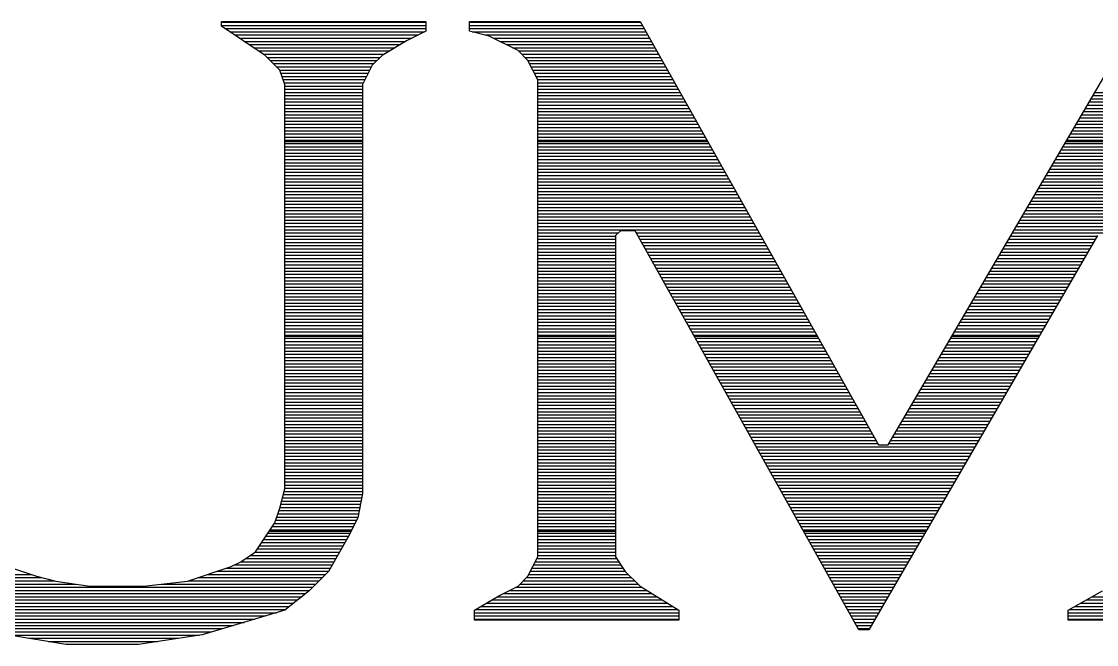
# Model space of a CAD drawing. Extents: x -19 to 106, y -45 to 160.
# Drawn here: x 7.458 to 9.351, y -30.653 to -29.556 of the extents above; entities that cross this region are included whole.
import ezdxf

# ---------------------------------------------------------------- set-up
doc = ezdxf.new("R2010")
doc.units = 0
doc.layers.add('DF_TITLE_BLOCK', color=2, linetype='CONTINUOUS')

msp = doc.modelspace()

# ---------------------------------------------------------------- linework, layer by layer
at = {"layer": 'DF_TITLE_BLOCK'}
for points in [[(7.810246, -29.564076), (7.810246, -29.555694)], [(7.810246, -29.555694), (8.170164, -29.555694)], [(7.810246, -29.555694), (8.170164, -29.555694)], [(7.810246, -29.564076), (7.810246, -29.555694)], [(7.810246, -29.555694), (8.170164, -29.555694)], [(7.810246, -29.564076), (7.810246, -29.555694)], [(8.170164, -29.555694), (8.170164, -29.572712)], [(8.170164, -29.555694), (8.170164, -29.572712)], [(8.170164, -29.555694), (8.170164, -29.572712)], [(8.247126, -29.572712), (8.247126, -29.555694)], [(8.247126, -29.555694), (8.547354, -29.555694)], [(8.247126, -29.555694), (8.547354, -29.555694)], [(8.247126, -29.572712), (8.247126, -29.555694)], [(8.247126, -29.555694), (8.547354, -29.555694)], [(8.247126, -29.572712), (8.247126, -29.555694)], [(8.547354, -29.555694), (8.967216, -30.301438)], [(8.547354, -29.555694), (8.967216, -30.301438)], [(8.547354, -29.555694), (8.967216, -30.301438)], [(8.984488, -30.301438), (9.421876, -29.555694)], [(8.984488, -30.301438), (9.421876, -29.555694)], [(8.984488, -30.301438), (9.421876, -29.555694)], [(7.810246, -29.556964), (8.170164, -29.556964)], [(7.810246, -29.562552), (8.170164, -29.562552)], [(7.887208, -29.615638), (7.810246, -29.564076)], [(7.887208, -29.615638), (7.810246, -29.564076)], [(7.887208, -29.615638), (7.810246, -29.564076)], [(7.816088, -29.56814), (8.170164, -29.56814)], [(7.824724, -29.573982), (8.167878, -29.573982)], [(8.170164, -29.572712), (8.135874, -29.589984)], [(8.170164, -29.572712), (8.135874, -29.589984)], [(8.170164, -29.572712), (8.135874, -29.589984)], [(8.247126, -29.556964), (8.548116, -29.556964)], [(8.247126, -29.562552), (8.551164, -29.562552)], [(8.247126, -29.56814), (8.554466, -29.56814)], [(8.281416, -29.581348), (8.247126, -29.572712)], [(8.281416, -29.581348), (8.247126, -29.572712)], [(8.281416, -29.581348), (8.247126, -29.572712)], [(8.251698, -29.573982), (8.557514, -29.573982)], [(7.833106, -29.579316), (8.156702, -29.579316)], [(7.841488, -29.584904), (8.145526, -29.584904)], [(7.84987, -29.590746), (8.13435, -29.590746)], [(8.135874, -29.589984), (8.092948, -29.615638)], [(8.135874, -29.589984), (8.092948, -29.615638)], [(8.135874, -29.589984), (8.092948, -29.615638)], [(8.274304, -29.579316), (8.560816, -29.579316)], [(8.332978, -29.607002), (8.281416, -29.581348)], [(8.332978, -29.607002), (8.281416, -29.581348)], [(8.332978, -29.607002), (8.281416, -29.581348)], [(8.289036, -29.584904), (8.563864, -29.584904)], [(8.300466, -29.590746), (8.567166, -29.590746)], [(7.858252, -29.596334), (8.125206, -29.596334)], [(7.866634, -29.601922), (8.115808, -29.601922)], [(7.87527, -29.60751), (8.10641, -29.60751)], [(7.883652, -29.613098), (8.097012, -29.613098)], [(8.311642, -29.596334), (8.570214, -29.596334)], [(8.322818, -29.601922), (8.573262, -29.601922)], [(8.349996, -29.624274), (8.332978, -29.607002)], [(8.349996, -29.624274), (8.332978, -29.607002)], [(8.349996, -29.624274), (8.332978, -29.607002)], [(8.333486, -29.60751), (8.576564, -29.60751)], [(8.339074, -29.613098), (8.579866, -29.613098)], [(7.913116, -29.641292), (7.887208, -29.615638)], [(7.913116, -29.641292), (7.887208, -29.615638)], [(7.913116, -29.641292), (7.887208, -29.615638)], [(7.89051, -29.61894), (8.0899, -29.61894)], [(7.896098, -29.624528), (8.084058, -29.624528)], [(7.901686, -29.629862), (8.07847, -29.629862)], [(8.092948, -29.615638), (8.075676, -29.632656)], [(8.092948, -29.615638), (8.075676, -29.632656)], [(8.092948, -29.615638), (8.075676, -29.632656)], [(8.344662, -29.61894), (8.582914, -29.61894)], [(8.367268, -29.658564), (8.349996, -29.624274)], [(8.367268, -29.658564), (8.349996, -29.624274)], [(8.367268, -29.658564), (8.349996, -29.624274)], [(8.35025, -29.624528), (8.585962, -29.624528)], [(8.353044, -29.629862), (8.589264, -29.629862)], [(7.907274, -29.635704), (8.074406, -29.635704)], [(7.912862, -29.641292), (8.071612, -29.641292)], [(7.921498, -29.666946), (7.913116, -29.641292)], [(7.921498, -29.666946), (7.913116, -29.641292)], [(7.921498, -29.666946), (7.913116, -29.641292)], [(7.914894, -29.64688), (8.068818, -29.64688)], [(8.075676, -29.632656), (8.058658, -29.666946)], [(8.075676, -29.632656), (8.058658, -29.666946)], [(8.075676, -29.632656), (8.058658, -29.666946)], [(8.355838, -29.635704), (8.592312, -29.635704)], [(8.358886, -29.641292), (8.595614, -29.641292)], [(8.361426, -29.64688), (8.598916, -29.64688)], [(7.916672, -29.652468), (8.06577, -29.652468)], [(7.91845, -29.658056), (8.06323, -29.658056)], [(7.920482, -29.663898), (8.060182, -29.663898)], [(7.921498, -30.378654), (7.921498, -29.666946)], [(7.921498, -30.378654), (7.921498, -29.666946)], [(7.921498, -30.378654), (7.921498, -29.666946)], [(7.921498, -29.669486), (8.058658, -29.669486)], [(8.058658, -29.666946), (8.058658, -30.387036)], [(8.058658, -29.666946), (8.058658, -30.387036)], [(8.058658, -29.666946), (8.058658, -30.387036)], [(8.36422, -29.652468), (8.601964, -29.652468)], [(8.367268, -29.658056), (8.605012, -29.658056)], [(8.367268, -30.498542), (8.367268, -29.658564)], [(8.367268, -30.498542), (8.367268, -29.658564)], [(8.367268, -30.498542), (8.367268, -29.658564)], [(8.367268, -29.663898), (8.608314, -29.663898)], [(8.367268, -29.669486), (8.611362, -29.669486)], [(7.921498, -29.675074), (8.058658, -29.675074)], [(7.921498, -29.680662), (8.058658, -29.680662)], [(7.921498, -29.68625), (8.058658, -29.68625)], [(8.367268, -29.675074), (8.61441, -29.675074)], [(8.367268, -29.680662), (8.617712, -29.680662)], [(8.367268, -29.68625), (8.621014, -29.68625)], [(9.345168, -29.68625), (9.584436, -29.68625)], [(9.348216, -29.680662), (9.584436, -29.680662)], [(7.921498, -29.691838), (8.058658, -29.691838)], [(7.921498, -29.697426), (8.058658, -29.697426)], [(7.921498, -29.703014), (8.058658, -29.703014)], [(8.367268, -29.691838), (8.624062, -29.691838)], [(8.367268, -29.697426), (8.627364, -29.697426)], [(8.367268, -29.703014), (8.630412, -29.703014)], [(9.335262, -29.703014), (9.584436, -29.703014)], [(9.338564, -29.697426), (9.584436, -29.697426)], [(9.341866, -29.691838), (9.584436, -29.691838)], [(7.921498, -29.708856), (8.058658, -29.708856)], [(7.921498, -29.714444), (8.058658, -29.714444)], [(7.921498, -29.720032), (8.058658, -29.720032)], [(7.921498, -29.72562), (8.058658, -29.72562)], [(8.367268, -29.708856), (8.63346, -29.708856)], [(8.367268, -29.714444), (8.636762, -29.714444)], [(8.367268, -29.720032), (8.640064, -29.720032)], [(8.367268, -29.72562), (8.643112, -29.72562)], [(9.322054, -29.72562), (9.584436, -29.72562)], [(9.325356, -29.720032), (9.584436, -29.720032)], [(9.328658, -29.714444), (9.584436, -29.714444)], [(9.33196, -29.708856), (9.584436, -29.708856)], [(7.921498, -29.731208), (8.058658, -29.731208)], [(7.921498, -29.736796), (8.058658, -29.736796)], [(7.921498, -29.742384), (8.058658, -29.742384)], [(8.367268, -29.731208), (8.64616, -29.731208)], [(8.367268, -29.736796), (8.649462, -29.736796)], [(8.367268, -29.742384), (8.65251, -29.742384)], [(9.312148, -29.742384), (9.584436, -29.742384)], [(9.31545, -29.736796), (9.584436, -29.736796)], [(9.318752, -29.731208), (9.584436, -29.731208)], [(7.921498, -29.747972), (8.058658, -29.747972)], [(7.921498, -29.753814), (8.058658, -29.753814)], [(7.921498, -29.759402), (8.058658, -29.759402)], [(8.367268, -29.747972), (8.655812, -29.747972)], [(8.367268, -29.753814), (8.65886, -29.753814)], [(8.367268, -29.759402), (8.662162, -29.759402)], [(9.302242, -29.759402), (9.584436, -29.759402)], [(9.305544, -29.753814), (9.584436, -29.753814)], [(9.308846, -29.747972), (9.584436, -29.747972)], [(7.921498, -29.76499), (8.058658, -29.76499)], [(7.921498, -29.767276), (8.058658, -29.767276)], [(7.921498, -29.770578), (8.058658, -29.770578)], [(7.921498, -29.776166), (8.058658, -29.776166)], [(7.921498, -29.782008), (8.058658, -29.782008)], [(8.367268, -29.76499), (8.66521, -29.76499)], [(8.367268, -29.767276), (8.666734, -29.767276)], [(8.367268, -29.770578), (8.668512, -29.770578)], [(8.367268, -29.776166), (8.67156, -29.776166)], [(8.367268, -29.782008), (8.674608, -29.782008)], [(9.289034, -29.782008), (9.584436, -29.782008)], [(9.292336, -29.776166), (9.584436, -29.776166)], [(9.295638, -29.770578), (9.584436, -29.770578)], [(9.29767, -29.767276), (9.584436, -29.767276)], [(9.29894, -29.76499), (9.584436, -29.76499)], [(7.921498, -29.787342), (8.058658, -29.787342)], [(7.921498, -29.79293), (8.058658, -29.79293)], [(7.921498, -29.798772), (8.058658, -29.798772)], [(8.367268, -29.787342), (8.67791, -29.787342)], [(8.367268, -29.79293), (8.681212, -29.79293)], [(8.367268, -29.798772), (8.68426, -29.798772)], [(9.279128, -29.798772), (9.584436, -29.798772)], [(9.28243, -29.79293), (9.584436, -29.79293)], [(9.285732, -29.787342), (9.584436, -29.787342)], [(7.921498, -29.80436), (8.058658, -29.80436)], [(7.921498, -29.809948), (8.058658, -29.809948)], [(7.921498, -29.815536), (8.058658, -29.815536)], [(7.921498, -29.821124), (8.058658, -29.821124)], [(8.367268, -29.80436), (8.687308, -29.80436)], [(8.367268, -29.809948), (8.69061, -29.809948)], [(8.367268, -29.815536), (8.693658, -29.815536)], [(8.367268, -29.821124), (8.69696, -29.821124)], [(9.26592, -29.821124), (9.584436, -29.821124)], [(9.269222, -29.815536), (9.584436, -29.815536)], [(9.272524, -29.809948), (9.584436, -29.809948)], [(9.275826, -29.80436), (9.584436, -29.80436)], [(7.921498, -29.826966), (8.058658, -29.826966)], [(7.921498, -29.832554), (8.058658, -29.832554)], [(7.921498, -29.837888), (8.058658, -29.837888)], [(8.367268, -29.826966), (8.700262, -29.826966)], [(8.367268, -29.832554), (8.70331, -29.832554)], [(8.367268, -29.837888), (8.706358, -29.837888)], [(9.256014, -29.837888), (9.584436, -29.837888)], [(9.25957, -29.832554), (9.584436, -29.832554)], [(9.262618, -29.826966), (9.584436, -29.826966)], [(7.921498, -29.84373), (8.058658, -29.84373)], [(7.921498, -29.849318), (8.058658, -29.849318)], [(7.921498, -29.854906), (8.058658, -29.854906)], [(8.367268, -29.84373), (8.70966, -29.84373)], [(8.367268, -29.849318), (8.712708, -29.849318)], [(8.367268, -29.854906), (8.715756, -29.854906)], [(9.246108, -29.854906), (9.584436, -29.854906)], [(9.249664, -29.849318), (9.584436, -29.849318)], [(9.252712, -29.84373), (9.584436, -29.84373)], [(7.921498, -29.860494), (8.058658, -29.860494)], [(7.921498, -29.866082), (8.058658, -29.866082)], [(7.921498, -29.871924), (8.058658, -29.871924)], [(7.921498, -29.877512), (8.058658, -29.877512)], [(8.367268, -29.860494), (8.719058, -29.860494)], [(8.367268, -29.866082), (8.72236, -29.866082)], [(8.367268, -29.871924), (8.725408, -29.871924)], [(8.367268, -29.877512), (8.72871, -29.877512)], [(9.233154, -29.877512), (9.584436, -29.877512)], [(9.236202, -29.871924), (9.584436, -29.871924)], [(9.239758, -29.866082), (9.584436, -29.866082)], [(9.242806, -29.860494), (9.584436, -29.860494)], [(7.921498, -29.8831), (8.058658, -29.8831)], [(7.921498, -29.888688), (8.058658, -29.888688)], [(7.921498, -29.894276), (8.058658, -29.894276)], [(8.367268, -29.8831), (8.731758, -29.8831)], [(8.367268, -29.888688), (8.734806, -29.888688)], [(8.367268, -29.894276), (8.738108, -29.894276)], [(9.223248, -29.894276), (9.584436, -29.894276)], [(9.226296, -29.888688), (9.584436, -29.888688)], [(9.229852, -29.8831), (9.584436, -29.8831)], [(7.921498, -29.899864), (8.058658, -29.899864)], [(7.921498, -29.905452), (8.058658, -29.905452)], [(7.921498, -29.91104), (8.058658, -29.91104)], [(8.367268, -29.899864), (8.74141, -29.899864)], [(8.367268, -29.905452), (8.744458, -29.905452)], [(8.367268, -29.91104), (8.747506, -29.91104)], [(9.213342, -29.91104), (9.584436, -29.91104)], [(9.21639, -29.905452), (9.584436, -29.905452)], [(9.219946, -29.899864), (9.584436, -29.899864)], [(7.921498, -29.916882), (8.058658, -29.916882)], [(7.921498, -29.92247), (8.058658, -29.92247)], [(7.921498, -29.928058), (8.058658, -29.928058)], [(7.921498, -29.933646), (8.058658, -29.933646)], [(8.367268, -29.916882), (8.750808, -29.916882)], [(8.367268, -29.92247), (8.753856, -29.92247)], [(8.367268, -29.928058), (8.509254, -29.928058)], [(8.367268, -29.933646), (8.504428, -29.933646)], [(8.513064, -29.924248), (8.504428, -29.932884)], [(8.513064, -29.924248), (8.504428, -29.932884)], [(8.513064, -29.924248), (8.504428, -29.932884)], [(8.504428, -29.932884), (8.504428, -30.498542)], [(8.504428, -29.932884), (8.504428, -30.498542)], [(8.504428, -29.932884), (8.504428, -30.498542)], [(8.538718, -29.924248), (8.513064, -29.924248)], [(8.538718, -29.924248), (8.513064, -29.924248)], [(8.538718, -29.924248), (8.513064, -29.924248)], [(8.932926, -30.627066), (8.538718, -29.924248)], [(8.932926, -30.627066), (8.538718, -29.924248)], [(8.932926, -30.627066), (8.538718, -29.924248)], [(8.541004, -29.928058), (8.757158, -29.928058)], [(8.544052, -29.933646), (8.760206, -29.933646)], [(9.353296, -29.932884), (8.950198, -30.627066)], [(9.353296, -29.932884), (8.950198, -30.627066)], [(9.353296, -29.932884), (8.950198, -30.627066)], [(9.200134, -29.933646), (9.352534, -29.933646)], [(9.203436, -29.928058), (9.584436, -29.928058)], [(9.206738, -29.92247), (9.584436, -29.92247)], [(9.21004, -29.916882), (9.584436, -29.916882)], [(7.921498, -29.939234), (8.058658, -29.939234)], [(7.921498, -29.944822), (8.058658, -29.944822)], [(7.921498, -29.95041), (8.058658, -29.95041)], [(8.367268, -29.939234), (8.504428, -29.939234)], [(8.367268, -29.944822), (8.504428, -29.944822)], [(8.367268, -29.95041), (8.504428, -29.95041)], [(8.5471, -29.939234), (8.763508, -29.939234)], [(8.550402, -29.944822), (8.766556, -29.944822)], [(8.55345, -29.95041), (8.769858, -29.95041)], [(9.190228, -29.95041), (9.342882, -29.95041)], [(9.19353, -29.944822), (9.34593, -29.944822)], [(9.196832, -29.939234), (9.349486, -29.939234)], [(7.921498, -29.955998), (8.058658, -29.955998)], [(7.921498, -29.96184), (8.058658, -29.96184)], [(7.921498, -29.967428), (8.058658, -29.967428)], [(7.921498, -29.973016), (8.058658, -29.973016)], [(8.367268, -29.955998), (8.504428, -29.955998)], [(8.367268, -29.96184), (8.504428, -29.96184)], [(8.367268, -29.967428), (8.504428, -29.967428)], [(8.367268, -29.973016), (8.504428, -29.973016)], [(8.556498, -29.955998), (8.772906, -29.955998)], [(8.5598, -29.96184), (8.775954, -29.96184)], [(8.563102, -29.967428), (8.779256, -29.967428)], [(8.56615, -29.973016), (8.782558, -29.973016)], [(9.17702, -29.973016), (9.329674, -29.973016)], [(9.180322, -29.967428), (9.332976, -29.967428)], [(9.183624, -29.96184), (9.336278, -29.96184)], [(9.186926, -29.955998), (9.33958, -29.955998)], [(7.921498, -29.978604), (8.058658, -29.978604)], [(7.921498, -29.984192), (8.058658, -29.984192)], [(7.921498, -29.990034), (8.058658, -29.990034)], [(8.367268, -29.978604), (8.504428, -29.978604)], [(8.367268, -29.984192), (8.504428, -29.984192)], [(8.367268, -29.990034), (8.504428, -29.990034)], [(8.569198, -29.978604), (8.785606, -29.978604)], [(8.5725, -29.984192), (8.788654, -29.984192)], [(8.575548, -29.990034), (8.791956, -29.990034)], [(9.167114, -29.990034), (9.320022, -29.990034)], [(9.170416, -29.984192), (9.323324, -29.984192)], [(9.173718, -29.978604), (9.326626, -29.978604)], [(7.921498, -29.995368), (8.058658, -29.995368)], [(7.921498, -30.000956), (8.058658, -30.000956)], [(7.921498, -30.006798), (8.058658, -30.006798)], [(8.367268, -29.995368), (8.504428, -29.995368)], [(8.367268, -30.000956), (8.504428, -30.000956)], [(8.367268, -30.006798), (8.504428, -30.006798)], [(8.578596, -29.995368), (8.795004, -29.995368)], [(8.581898, -30.000956), (8.798306, -30.000956)], [(8.5852, -30.006798), (8.801354, -30.006798)], [(9.157208, -30.006798), (9.310116, -30.006798)], [(9.16051, -30.000956), (9.313418, -30.000956)], [(9.163812, -29.995368), (9.31672, -29.995368)], [(7.921498, -30.012386), (8.058658, -30.012386)], [(7.921498, -30.017974), (8.058658, -30.017974)], [(7.921498, -30.023562), (8.058658, -30.023562)], [(7.921498, -30.02915), (8.058658, -30.02915)], [(8.367268, -30.012386), (8.504428, -30.012386)], [(8.367268, -30.017974), (8.504428, -30.017974)], [(8.367268, -30.023562), (8.504428, -30.023562)], [(8.367268, -30.02915), (8.504428, -30.02915)], [(8.588248, -30.012386), (8.804656, -30.012386)], [(8.591296, -30.017974), (8.807704, -30.017974)], [(8.594598, -30.023562), (8.811006, -30.023562)], [(8.597646, -30.02915), (8.814054, -30.02915)], [(9.144, -30.02915), (9.297162, -30.02915)], [(9.147302, -30.023562), (9.300464, -30.023562)], [(9.150604, -30.017974), (9.303766, -30.017974)], [(9.153906, -30.012386), (9.306814, -30.012386)], [(7.921498, -30.034992), (8.058658, -30.034992)], [(7.921498, -30.04058), (8.058658, -30.04058)], [(7.921498, -30.045914), (8.058658, -30.045914)], [(8.367268, -30.034992), (8.504428, -30.034992)], [(8.367268, -30.04058), (8.504428, -30.04058)], [(8.367268, -30.045914), (8.504428, -30.045914)], [(8.600694, -30.034992), (8.817102, -30.034992)], [(8.603996, -30.04058), (8.820404, -30.04058)], [(8.607298, -30.045914), (8.823706, -30.045914)], [(9.134094, -30.045914), (9.287256, -30.045914)], [(9.137396, -30.04058), (9.290558, -30.04058)], [(9.140698, -30.034992), (9.29386, -30.034992)], [(7.921498, -30.051756), (8.058658, -30.051756)], [(7.921498, -30.057344), (8.058658, -30.057344)], [(7.921498, -30.062932), (8.058658, -30.062932)], [(8.367268, -30.051756), (8.504428, -30.051756)], [(8.367268, -30.057344), (8.504428, -30.057344)], [(8.367268, -30.062932), (8.504428, -30.062932)], [(8.610346, -30.051756), (8.826754, -30.051756)], [(8.613394, -30.057344), (8.829802, -30.057344)], [(8.616696, -30.062932), (8.833104, -30.062932)], [(9.124188, -30.062932), (9.277604, -30.062932)], [(9.127744, -30.057344), (9.280906, -30.057344)], [(9.130792, -30.051756), (9.284208, -30.051756)], [(7.921498, -30.06852), (8.058658, -30.06852)], [(7.921498, -30.074108), (8.058658, -30.074108)], [(7.921498, -30.07995), (8.058658, -30.07995)], [(7.921498, -30.085538), (8.058658, -30.085538)], [(8.367268, -30.06852), (8.504428, -30.06852)], [(8.367268, -30.074108), (8.504428, -30.074108)], [(8.367268, -30.07995), (8.504428, -30.07995)], [(8.367268, -30.085538), (8.504428, -30.085538)], [(8.619744, -30.06852), (8.836152, -30.06852)], [(8.622792, -30.074108), (8.839454, -30.074108)], [(8.626094, -30.07995), (8.842756, -30.07995)], [(8.629142, -30.085538), (8.845804, -30.085538)], [(9.11098, -30.085538), (9.264396, -30.085538)], [(9.114282, -30.07995), (9.267952, -30.07995)], [(9.117838, -30.074108), (9.271, -30.074108)], [(9.120886, -30.06852), (9.274302, -30.06852)], [(7.921498, -30.091126), (8.058658, -30.091126)], [(7.921498, -30.096714), (8.058658, -30.096714)], [(7.921498, -30.102302), (8.058658, -30.102302)], [(8.367268, -30.091126), (8.504428, -30.091126)], [(8.367268, -30.096714), (8.504428, -30.096714)], [(8.367268, -30.102302), (8.504428, -30.102302)], [(8.632444, -30.091126), (8.848852, -30.091126)], [(8.635492, -30.096714), (8.852154, -30.096714)], [(8.638794, -30.102302), (8.855202, -30.102302)], [(9.101074, -30.102302), (9.254744, -30.102302)], [(9.104376, -30.096714), (9.258046, -30.096714)], [(9.107932, -30.091126), (9.261348, -30.091126)], [(7.921498, -30.10789), (8.058658, -30.10789)], [(7.921498, -30.110176), (8.058658, -30.110176)], [(7.921498, -30.113478), (8.058658, -30.113478)], [(7.921498, -30.119066), (8.058658, -30.119066)], [(8.367268, -30.10789), (8.504428, -30.10789)], [(8.367268, -30.110176), (8.504428, -30.110176)], [(8.367268, -30.113478), (8.504428, -30.113478)], [(8.367268, -30.119066), (8.504428, -30.119066)], [(8.641842, -30.10789), (8.85825, -30.10789)], [(8.643112, -30.110176), (8.859774, -30.110176)], [(8.64489, -30.113478), (8.861552, -30.113478)], [(8.648192, -30.119066), (8.864854, -30.119066)], [(9.091422, -30.119066), (9.245092, -30.119066)], [(9.09447, -30.113478), (9.24814, -30.113478)], [(9.096502, -30.110176), (9.250172, -30.110176)], [(9.098026, -30.10789), (9.251442, -30.10789)], [(7.921498, -30.124908), (8.058658, -30.124908)], [(7.921498, -30.130496), (8.058658, -30.130496)], [(7.921498, -30.136084), (8.058658, -30.136084)], [(7.921498, -30.141672), (8.058658, -30.141672)], [(8.367268, -30.124908), (8.504428, -30.124908)], [(8.367268, -30.130496), (8.504428, -30.130496)], [(8.367268, -30.136084), (8.504428, -30.136084)], [(8.367268, -30.141672), (8.504428, -30.141672)], [(8.65124, -30.124908), (8.867902, -30.124908)], [(8.654542, -30.130496), (8.871204, -30.130496)], [(8.65759, -30.136084), (8.874252, -30.136084)], [(8.660638, -30.141672), (8.8773, -30.141672)], [(9.078214, -30.141672), (9.231884, -30.141672)], [(9.081516, -30.136084), (9.235186, -30.136084)], [(9.084564, -30.130496), (9.238488, -30.130496)], [(9.08812, -30.124908), (9.241536, -30.124908)], [(7.921498, -30.14726), (8.058658, -30.14726)], [(7.921498, -30.152848), (8.058658, -30.152848)], [(7.921498, -30.158436), (8.058658, -30.158436)], [(8.367268, -30.14726), (8.504428, -30.14726)], [(8.367268, -30.152848), (8.504428, -30.152848)], [(8.367268, -30.158436), (8.504428, -30.158436)], [(8.66394, -30.14726), (8.880602, -30.14726)], [(8.666988, -30.152848), (8.883904, -30.152848)], [(8.670036, -30.158436), (8.886952, -30.158436)], [(9.068308, -30.158436), (9.222232, -30.158436)], [(9.07161, -30.152848), (9.22528, -30.152848)], [(9.074658, -30.14726), (9.228582, -30.14726)], [(7.921498, -30.164024), (8.058658, -30.164024)], [(7.921498, -30.169866), (8.058658, -30.169866)], [(7.921498, -30.175454), (8.058658, -30.175454)], [(7.921498, -30.181042), (8.058658, -30.181042)], [(8.367268, -30.164024), (8.504428, -30.164024)], [(8.367268, -30.169866), (8.504428, -30.169866)], [(8.367268, -30.175454), (8.504428, -30.175454)], [(8.367268, -30.181042), (8.504428, -30.181042)], [(8.673338, -30.164024), (8.89, -30.164024)], [(8.67664, -30.169866), (8.893302, -30.169866)], [(8.679688, -30.175454), (8.89635, -30.175454)], [(8.682736, -30.181042), (8.899652, -30.181042)], [(9.0551, -30.181042), (9.209024, -30.181042)], [(9.058402, -30.175454), (9.212326, -30.175454)], [(9.061704, -30.169866), (9.215628, -30.169866)], [(9.065006, -30.164024), (9.21893, -30.164024)], [(7.921498, -30.18663), (8.058658, -30.18663)], [(7.921498, -30.192218), (8.058658, -30.192218)], [(7.921498, -30.19806), (8.058658, -30.19806)], [(8.367268, -30.18663), (8.504428, -30.18663)], [(8.367268, -30.192218), (8.504428, -30.192218)], [(8.367268, -30.19806), (8.504428, -30.19806)], [(8.686038, -30.18663), (8.9027, -30.18663)], [(8.689086, -30.192218), (8.906002, -30.192218)], [(8.692134, -30.19806), (8.90905, -30.19806)], [(9.045194, -30.19806), (9.199372, -30.19806)], [(9.048496, -30.192218), (9.20242, -30.192218)], [(9.051798, -30.18663), (9.205722, -30.18663)], [(7.921498, -30.203394), (8.058658, -30.203394)], [(7.921498, -30.208982), (8.058658, -30.208982)], [(7.921498, -30.214824), (8.058658, -30.214824)], [(8.367268, -30.203394), (8.504428, -30.203394)], [(8.367268, -30.208982), (8.504428, -30.208982)], [(8.367268, -30.214824), (8.504428, -30.214824)], [(8.695436, -30.203394), (8.912352, -30.203394)], [(8.698738, -30.208982), (8.9154, -30.208982)], [(8.701786, -30.214824), (8.918448, -30.214824)], [(9.035288, -30.214824), (9.189466, -30.214824)], [(9.03859, -30.208982), (9.192768, -30.208982)], [(9.041892, -30.203394), (9.19607, -30.203394)], [(7.921498, -30.220412), (8.058658, -30.220412)], [(7.921498, -30.226), (8.058658, -30.226)], [(7.921498, -30.231588), (8.058658, -30.231588)], [(7.921498, -30.237176), (8.058658, -30.237176)], [(8.367268, -30.220412), (8.504428, -30.220412)], [(8.367268, -30.226), (8.504428, -30.226)], [(8.367268, -30.231588), (8.504428, -30.231588)], [(8.367268, -30.237176), (8.504428, -30.237176)], [(8.704834, -30.220412), (8.92175, -30.220412)], [(8.708136, -30.226), (8.925052, -30.226)], [(8.711184, -30.231588), (8.9281, -30.231588)], [(8.714232, -30.237176), (8.931148, -30.237176)], [(9.02208, -30.237176), (9.176512, -30.237176)], [(9.025382, -30.231588), (9.179814, -30.231588)], [(9.028684, -30.226), (9.182862, -30.226)], [(9.031986, -30.220412), (9.186164, -30.220412)], [(7.921498, -30.243018), (8.058658, -30.243018)], [(7.921498, -30.248606), (8.058658, -30.248606)], [(7.921498, -30.25394), (8.058658, -30.25394)], [(8.367268, -30.243018), (8.504428, -30.243018)], [(8.367268, -30.248606), (8.504428, -30.248606)], [(8.367268, -30.25394), (8.504428, -30.25394)], [(8.717534, -30.243018), (8.93445, -30.243018)], [(8.720836, -30.248606), (8.937498, -30.248606)], [(8.723884, -30.25394), (8.9408, -30.25394)], [(9.012174, -30.25394), (9.166606, -30.25394)], [(9.015476, -30.248606), (9.169908, -30.248606)], [(9.018778, -30.243018), (9.17321, -30.243018)], [(7.921498, -30.259782), (8.058658, -30.259782)], [(7.921498, -30.26537), (8.058658, -30.26537)], [(7.921498, -30.270958), (8.058658, -30.270958)], [(8.367268, -30.259782), (8.504428, -30.259782)], [(8.367268, -30.26537), (8.504428, -30.26537)], [(8.367268, -30.270958), (8.504428, -30.270958)], [(8.726932, -30.259782), (8.943848, -30.259782)], [(8.730234, -30.26537), (8.94715, -30.26537)], [(8.733282, -30.270958), (8.950198, -30.270958)], [(9.002268, -30.270958), (9.156954, -30.270958)], [(9.00557, -30.26537), (9.160002, -30.26537)], [(9.008872, -30.259782), (9.163558, -30.259782)], [(7.921498, -30.276546), (8.058658, -30.276546)], [(7.921498, -30.282134), (8.058658, -30.282134)], [(7.921498, -30.287976), (8.058658, -30.287976)], [(7.921498, -30.293564), (8.058658, -30.293564)], [(8.367268, -30.276546), (8.504428, -30.276546)], [(8.367268, -30.282134), (8.504428, -30.282134)], [(8.367268, -30.287976), (8.504428, -30.287976)], [(8.367268, -30.293564), (8.504428, -30.293564)], [(8.73633, -30.276546), (8.9535, -30.276546)], [(8.739632, -30.282134), (8.956548, -30.282134)], [(8.74268, -30.287976), (8.959596, -30.287976)], [(8.745982, -30.293564), (8.962898, -30.293564)], [(8.98906, -30.293564), (9.143746, -30.293564)], [(8.992362, -30.287976), (9.147048, -30.287976)], [(8.995664, -30.282134), (9.15035, -30.282134)], [(8.998966, -30.276546), (9.153652, -30.276546)], [(7.921498, -30.299152), (8.058658, -30.299152)], [(7.921498, -30.30474), (8.058658, -30.30474)], [(7.921498, -30.310328), (8.058658, -30.310328)], [(8.367268, -30.299152), (8.504428, -30.299152)], [(8.367268, -30.30474), (8.504428, -30.30474)], [(8.367268, -30.310328), (8.504428, -30.310328)], [(8.74903, -30.299152), (8.9662, -30.299152)], [(8.752332, -30.30474), (9.137142, -30.30474)], [(8.75538, -30.310328), (9.134094, -30.310328)], [(8.967216, -30.301438), (8.984488, -30.301438)], [(8.967216, -30.301438), (8.984488, -30.301438)], [(8.967216, -30.301438), (8.984488, -30.301438)], [(8.986012, -30.299152), (9.140698, -30.299152)], [(7.921498, -30.315916), (8.058658, -30.315916)], [(7.921498, -30.321504), (8.058658, -30.321504)], [(7.921498, -30.327092), (8.058658, -30.327092)], [(7.921498, -30.332934), (8.058658, -30.332934)], [(8.367268, -30.315916), (8.504428, -30.315916)], [(8.367268, -30.321504), (8.504428, -30.321504)], [(8.367268, -30.327092), (8.504428, -30.327092)], [(8.367268, -30.332934), (8.504428, -30.332934)], [(8.758428, -30.315916), (9.130792, -30.315916)], [(8.76173, -30.321504), (9.12749, -30.321504)], [(8.764778, -30.327092), (9.124188, -30.327092)], [(8.76808, -30.332934), (9.120886, -30.332934)], [(7.921498, -30.338522), (8.058658, -30.338522)], [(7.921498, -30.34411), (8.058658, -30.34411)], [(7.921498, -30.349698), (8.058658, -30.349698)], [(8.367268, -30.338522), (8.504428, -30.338522)], [(8.367268, -30.34411), (8.504428, -30.34411)], [(8.367268, -30.349698), (8.504428, -30.349698)], [(8.771128, -30.338522), (9.117838, -30.338522)], [(8.774176, -30.34411), (9.114536, -30.34411)], [(8.777478, -30.349698), (9.111234, -30.349698)], [(7.921498, -30.355286), (8.058658, -30.355286)], [(7.921498, -30.360874), (8.058658, -30.360874)], [(7.921498, -30.366462), (8.058658, -30.366462)], [(8.367268, -30.355286), (8.504428, -30.355286)], [(8.367268, -30.360874), (8.504428, -30.360874)], [(8.367268, -30.366462), (8.504428, -30.366462)], [(8.780526, -30.355286), (9.107932, -30.355286)], [(8.783828, -30.360874), (9.10463, -30.360874)], [(8.786876, -30.366462), (9.101328, -30.366462)], [(7.913116, -30.412944), (7.921498, -30.378654)], [(7.913116, -30.412944), (7.921498, -30.378654)], [(7.913116, -30.412944), (7.921498, -30.378654)], [(7.918958, -30.389068), (8.05815, -30.389068)], [(7.920228, -30.38348), (8.058658, -30.38348)], [(7.921498, -30.37205), (8.058658, -30.37205)], [(7.921498, -30.377892), (8.058658, -30.377892)], [(8.058658, -30.387036), (8.050276, -30.429962)], [(8.058658, -30.387036), (8.050276, -30.429962)], [(8.058658, -30.387036), (8.050276, -30.429962)], [(8.367268, -30.37205), (8.504428, -30.37205)], [(8.367268, -30.377892), (8.504428, -30.377892)], [(8.367268, -30.38348), (8.504428, -30.38348)], [(8.367268, -30.389068), (8.504428, -30.389068)], [(8.790178, -30.37205), (9.098026, -30.37205)], [(8.793226, -30.377892), (9.094978, -30.377892)], [(8.796274, -30.38348), (9.091676, -30.38348)], [(8.799576, -30.389068), (9.088374, -30.389068)], [(7.91464, -30.406086), (8.054848, -30.406086)], [(7.916164, -30.400244), (8.055864, -30.400244)], [(7.917434, -30.394656), (8.057134, -30.394656)], [(8.367268, -30.394656), (8.504428, -30.394656)], [(8.367268, -30.400244), (8.504428, -30.400244)], [(8.367268, -30.406086), (8.504428, -30.406086)], [(8.802624, -30.394656), (9.085072, -30.394656)], [(8.805672, -30.400244), (9.08177, -30.400244)], [(8.808974, -30.406086), (9.078468, -30.406086)], [(7.904226, -30.438598), (7.913116, -30.412944)], [(7.904226, -30.438598), (7.913116, -30.412944)], [(7.904226, -30.438598), (7.913116, -30.412944)], [(7.90956, -30.42285), (8.051546, -30.42285)], [(7.911592, -30.417008), (8.052562, -30.417008)], [(7.91337, -30.41142), (8.053832, -30.41142)], [(8.367268, -30.41142), (8.504428, -30.41142)], [(8.367268, -30.417008), (8.504428, -30.417008)], [(8.367268, -30.42285), (8.504428, -30.42285)], [(8.812276, -30.41142), (9.07542, -30.41142)], [(8.815324, -30.417008), (9.072118, -30.417008)], [(8.818372, -30.42285), (9.068816, -30.42285)], [(7.869936, -30.489906), (7.904226, -30.438598)], [(7.869936, -30.489906), (7.904226, -30.438598)], [(7.869936, -30.489906), (7.904226, -30.438598)], [(7.899908, -30.445202), (8.042402, -30.445202)], [(7.903464, -30.439614), (8.045196, -30.439614)], [(7.90575, -30.434026), (8.04799, -30.434026)], [(7.907782, -30.428438), (8.05053, -30.428438)], [(8.050276, -30.429962), (8.033004, -30.464252)], [(8.050276, -30.429962), (8.033004, -30.464252)], [(8.050276, -30.429962), (8.033004, -30.464252)], [(8.367268, -30.428438), (8.504428, -30.428438)], [(8.367268, -30.434026), (8.504428, -30.434026)], [(8.367268, -30.439614), (8.504428, -30.439614)], [(8.367268, -30.445202), (8.504428, -30.445202)], [(8.821674, -30.428438), (9.065514, -30.428438)], [(8.824722, -30.434026), (9.062212, -30.434026)], [(8.82777, -30.439614), (9.059164, -30.439614)], [(8.831072, -30.445202), (9.055608, -30.445202)], [(7.888732, -30.46222), (8.03402, -30.46222)], [(7.892542, -30.456632), (8.036814, -30.456632)], [(7.894828, -30.453076), (8.038592, -30.453076)], [(7.896098, -30.451044), (8.039608, -30.451044)], [(8.033004, -30.464252), (7.998714, -30.524196)], [(8.033004, -30.464252), (7.998714, -30.524196)], [(8.033004, -30.464252), (7.998714, -30.524196)], [(8.367268, -30.451044), (8.504428, -30.451044)], [(8.367268, -30.453076), (8.504428, -30.453076)], [(8.367268, -30.456632), (8.504428, -30.456632)], [(8.367268, -30.46222), (8.504428, -30.46222)], [(8.834374, -30.451044), (9.05256, -30.451044)], [(8.83539, -30.453076), (9.051036, -30.453076)], [(8.837422, -30.456632), (9.049258, -30.456632)], [(8.84047, -30.46222), (9.045956, -30.46222)], [(7.877302, -30.478984), (8.024622, -30.478984)], [(7.881112, -30.473396), (8.02767, -30.473396)], [(7.884922, -30.467808), (8.030972, -30.467808)], [(8.367268, -30.467808), (8.504428, -30.467808)], [(8.367268, -30.473396), (8.504428, -30.473396)], [(8.367268, -30.478984), (8.504428, -30.478984)], [(8.843772, -30.467808), (9.042654, -30.467808)], [(8.84682, -30.473396), (9.039352, -30.473396)], [(8.849868, -30.478984), (9.036304, -30.478984)], [(7.844536, -30.507178), (7.869936, -30.489906)], [(7.844536, -30.507178), (7.869936, -30.489906)], [(7.844536, -30.507178), (7.869936, -30.489906)], [(7.852918, -30.50159), (8.011668, -30.50159)], [(7.8613, -30.496002), (8.014716, -30.496002)], [(7.869682, -30.49016), (8.018272, -30.49016)], [(7.873746, -30.484572), (8.02132, -30.484572)], [(8.349996, -30.532832), (8.367268, -30.498542)], [(8.349996, -30.532832), (8.367268, -30.498542)], [(8.349996, -30.532832), (8.367268, -30.498542)], [(8.365744, -30.50159), (8.50646, -30.50159)], [(8.367268, -30.484572), (8.504428, -30.484572)], [(8.367268, -30.49016), (8.504428, -30.49016)], [(8.367268, -30.496002), (8.504428, -30.496002)], [(8.504428, -30.498542), (8.521446, -30.524196)], [(8.504428, -30.498542), (8.521446, -30.524196)], [(8.504428, -30.498542), (8.521446, -30.524196)], [(8.85317, -30.484572), (9.032748, -30.484572)], [(8.856472, -30.49016), (9.0297, -30.49016)], [(8.85952, -30.496002), (9.026398, -30.496002)], [(8.862568, -30.50159), (9.023096, -30.50159)], [(7.433056, -30.515814), (7.484364, -30.532832)], [(7.433056, -30.515814), (7.484364, -30.532832)], [(7.433056, -30.515814), (7.484364, -30.532832)], [(7.750048, -30.541468), (7.827264, -30.515814)], [(7.750048, -30.541468), (7.827264, -30.515814)], [(7.750048, -30.541468), (7.827264, -30.515814)], [(7.819136, -30.518354), (8.002016, -30.518354)], [(7.827264, -30.515814), (7.844536, -30.507178)], [(7.827264, -30.515814), (7.844536, -30.507178)], [(7.827264, -30.515814), (7.844536, -30.507178)], [(7.833106, -30.512766), (8.005318, -30.512766)], [(7.844282, -30.507178), (8.008366, -30.507178)], [(8.357362, -30.518354), (8.517636, -30.518354)], [(8.360156, -30.512766), (8.513826, -30.512766)], [(8.36295, -30.507178), (8.510016, -30.507178)], [(8.86587, -30.507178), (9.019794, -30.507178)], [(8.868918, -30.512766), (9.016492, -30.512766)], [(8.871966, -30.518354), (9.013444, -30.518354)], [(7.206742, -30.52953), (7.474712, -30.52953)], [(7.21233, -30.535118), (7.494016, -30.535118)], [(7.218172, -30.54096), (7.516368, -30.54096)], [(7.484364, -30.532832), (7.518654, -30.541468)], [(7.484364, -30.532832), (7.518654, -30.541468)], [(7.484364, -30.532832), (7.518654, -30.541468)], [(7.751572, -30.54096), (7.98195, -30.54096)], [(7.76859, -30.535118), (7.987792, -30.535118)], [(7.785354, -30.52953), (7.99338, -30.52953)], [(7.802118, -30.523942), (7.998714, -30.523942)], [(7.998714, -30.524196), (7.964424, -30.558486)], [(7.998714, -30.524196), (7.964424, -30.558486)], [(7.998714, -30.524196), (7.964424, -30.558486)], [(8.332978, -30.550104), (8.349996, -30.532832)], [(8.332978, -30.550104), (8.349996, -30.532832)], [(8.332978, -30.550104), (8.349996, -30.532832)], [(8.342122, -30.54096), (8.53821, -30.54096)], [(8.34771, -30.535118), (8.532622, -30.535118)], [(8.351774, -30.52953), (8.52678, -30.52953)], [(8.354568, -30.523942), (8.521446, -30.523942)], [(8.521446, -30.524196), (8.547354, -30.550104)], [(8.521446, -30.524196), (8.547354, -30.550104)], [(8.521446, -30.524196), (8.547354, -30.550104)], [(8.875268, -30.523942), (9.009888, -30.523942)], [(8.878316, -30.52953), (9.00684, -30.52953)], [(8.881618, -30.535118), (9.003538, -30.535118)], [(8.884666, -30.54096), (9.000236, -30.54096)], [(7.22376, -30.546548), (7.554214, -30.546548)], [(7.229348, -30.552136), (7.970774, -30.552136)], [(7.234936, -30.557724), (7.965186, -30.557724)], [(7.518654, -30.541468), (7.578598, -30.550104)], [(7.518654, -30.541468), (7.578598, -30.550104)], [(7.518654, -30.541468), (7.578598, -30.550104)], [(7.578598, -30.550104), (7.673086, -30.550104)], [(7.578598, -30.550104), (7.673086, -30.550104)], [(7.578598, -30.550104), (7.673086, -30.550104)], [(7.673086, -30.550104), (7.750048, -30.541468)], [(7.673086, -30.550104), (7.750048, -30.541468)], [(7.673086, -30.550104), (7.750048, -30.541468)], [(7.704328, -30.546548), (7.976362, -30.546548)], [(7.964424, -30.558486), (7.921498, -30.592776)], [(7.964424, -30.558486), (7.921498, -30.592776)], [(7.964424, -30.558486), (7.921498, -30.592776)], [(8.298688, -30.567122), (8.332978, -30.550104)], [(8.298688, -30.567122), (8.332978, -30.550104)], [(8.298688, -30.567122), (8.332978, -30.550104)], [(8.317484, -30.557724), (8.559546, -30.557724)], [(8.32866, -30.552136), (8.550656, -30.552136)], [(8.336534, -30.546548), (8.543798, -30.546548)], [(8.547354, -30.550104), (8.615934, -30.592776)], [(8.547354, -30.550104), (8.615934, -30.592776)], [(8.547354, -30.550104), (8.615934, -30.592776)], [(8.887714, -30.546548), (8.996934, -30.546548)], [(8.891016, -30.552136), (8.993632, -30.552136)], [(8.894064, -30.557724), (8.990584, -30.557724)], [(9.301734, -30.592776), (9.361678, -30.558486)], [(9.301734, -30.592776), (9.361678, -30.558486)], [(9.301734, -30.592776), (9.361678, -30.558486)], [(7.241794, -30.563312), (7.958328, -30.563312)], [(7.248652, -30.5689), (7.95147, -30.5689)], [(7.255764, -30.574488), (7.944358, -30.574488)], [(8.256016, -30.592776), (8.298688, -30.567122)], [(8.256016, -30.592776), (8.298688, -30.567122)], [(8.256016, -30.592776), (8.298688, -30.567122)], [(8.286242, -30.574488), (8.586724, -30.574488)], [(8.29564, -30.5689), (8.577834, -30.5689)], [(8.306308, -30.563312), (8.56869, -30.563312)], [(8.897366, -30.563312), (8.987282, -30.563312)], [(8.900414, -30.5689), (8.98398, -30.5689)], [(8.903716, -30.574488), (8.980678, -30.574488)], [(9.333738, -30.574488), (9.671812, -30.574488)], [(9.34339, -30.5689), (9.661652, -30.5689)], [(7.262876, -30.580076), (7.937246, -30.580076)], [(7.269988, -30.585918), (7.930134, -30.585918)], [(7.276846, -30.591506), (7.923276, -30.591506)], [(7.292848, -30.597094), (7.90702, -30.597094)], [(7.921498, -30.592776), (7.775956, -30.635702)], [(7.921498, -30.592776), (7.775956, -30.635702)], [(7.921498, -30.592776), (7.775956, -30.635702)], [(8.256016, -30.610048), (8.256016, -30.592776)], [(8.256016, -30.610048), (8.256016, -30.592776)], [(8.256016, -30.610048), (8.256016, -30.592776)], [(8.256016, -30.597094), (8.615934, -30.597094)], [(8.258302, -30.591506), (8.613648, -30.591506)], [(8.267446, -30.585918), (8.604758, -30.585918)], [(8.276844, -30.580076), (8.595868, -30.580076)], [(8.615934, -30.592776), (8.615934, -30.610048)], [(8.615934, -30.592776), (8.615934, -30.610048)], [(8.615934, -30.592776), (8.615934, -30.610048)], [(8.906764, -30.580076), (8.977376, -30.580076)], [(8.909812, -30.585918), (8.974074, -30.585918)], [(8.913114, -30.591506), (8.971026, -30.591506)], [(8.916162, -30.597094), (8.967724, -30.597094)], [(9.301734, -30.610048), (9.301734, -30.592776)], [(9.301734, -30.610048), (9.301734, -30.592776)], [(9.301734, -30.610048), (9.301734, -30.592776)], [(9.301734, -30.597094), (9.704578, -30.597094)], [(9.30402, -30.591506), (9.702292, -30.591506)], [(9.313926, -30.585918), (9.691878, -30.585918)], [(9.323832, -30.580076), (9.681972, -30.580076)], [(7.31139, -30.602682), (7.88797, -30.602682)], [(7.330186, -30.60827), (7.86892, -30.60827)], [(7.348982, -30.614112), (7.84987, -30.614112)], [(8.256016, -30.602682), (8.615934, -30.602682)], [(8.256016, -30.60827), (8.615934, -30.60827)], [(8.615934, -30.610048), (8.256016, -30.610048)], [(8.615934, -30.610048), (8.256016, -30.610048)], [(8.615934, -30.610048), (8.256016, -30.610048)], [(8.91921, -30.602682), (8.964422, -30.602682)], [(8.922512, -30.60827), (8.96112, -30.60827)], [(8.925814, -30.614112), (8.957818, -30.614112)], [(9.301734, -30.602682), (9.704578, -30.602682)], [(9.301734, -30.60827), (9.704578, -30.60827)], [(9.704578, -30.610048), (9.301734, -30.610048)], [(9.704578, -30.610048), (9.301734, -30.610048)], [(9.704578, -30.610048), (9.301734, -30.610048)], [(7.367524, -30.6197), (7.830566, -30.6197)], [(7.384288, -30.625034), (7.811516, -30.625034)], [(7.408418, -30.630876), (7.792212, -30.630876)], [(7.535926, -30.652974), (7.433056, -30.635702)], [(7.535926, -30.652974), (7.433056, -30.635702)], [(7.535926, -30.652974), (7.433056, -30.635702)], [(7.775956, -30.635702), (7.664196, -30.652974)], [(7.775956, -30.635702), (7.664196, -30.652974)], [(7.775956, -30.635702), (7.664196, -30.652974)], [(8.928862, -30.6197), (8.95477, -30.6197)], [(8.93191, -30.625034), (8.951214, -30.625034)], [(8.950198, -30.627066), (8.932926, -30.627066)], [(8.950198, -30.627066), (8.932926, -30.627066)], [(8.950198, -30.627066), (8.932926, -30.627066)], [(7.437374, -30.636464), (7.770876, -30.636464)], [(7.471156, -30.642052), (7.7343, -30.642052)], [(7.504938, -30.64764), (7.697724, -30.64764)], [(7.664196, -30.652974), (7.535926, -30.652974)], [(7.664196, -30.652974), (7.535926, -30.652974)], [(7.664196, -30.652974), (7.535926, -30.652974)]]:
    msp.add_lwpolyline(points, dxfattribs=at)

doc.saveas('drawing.dxf')
